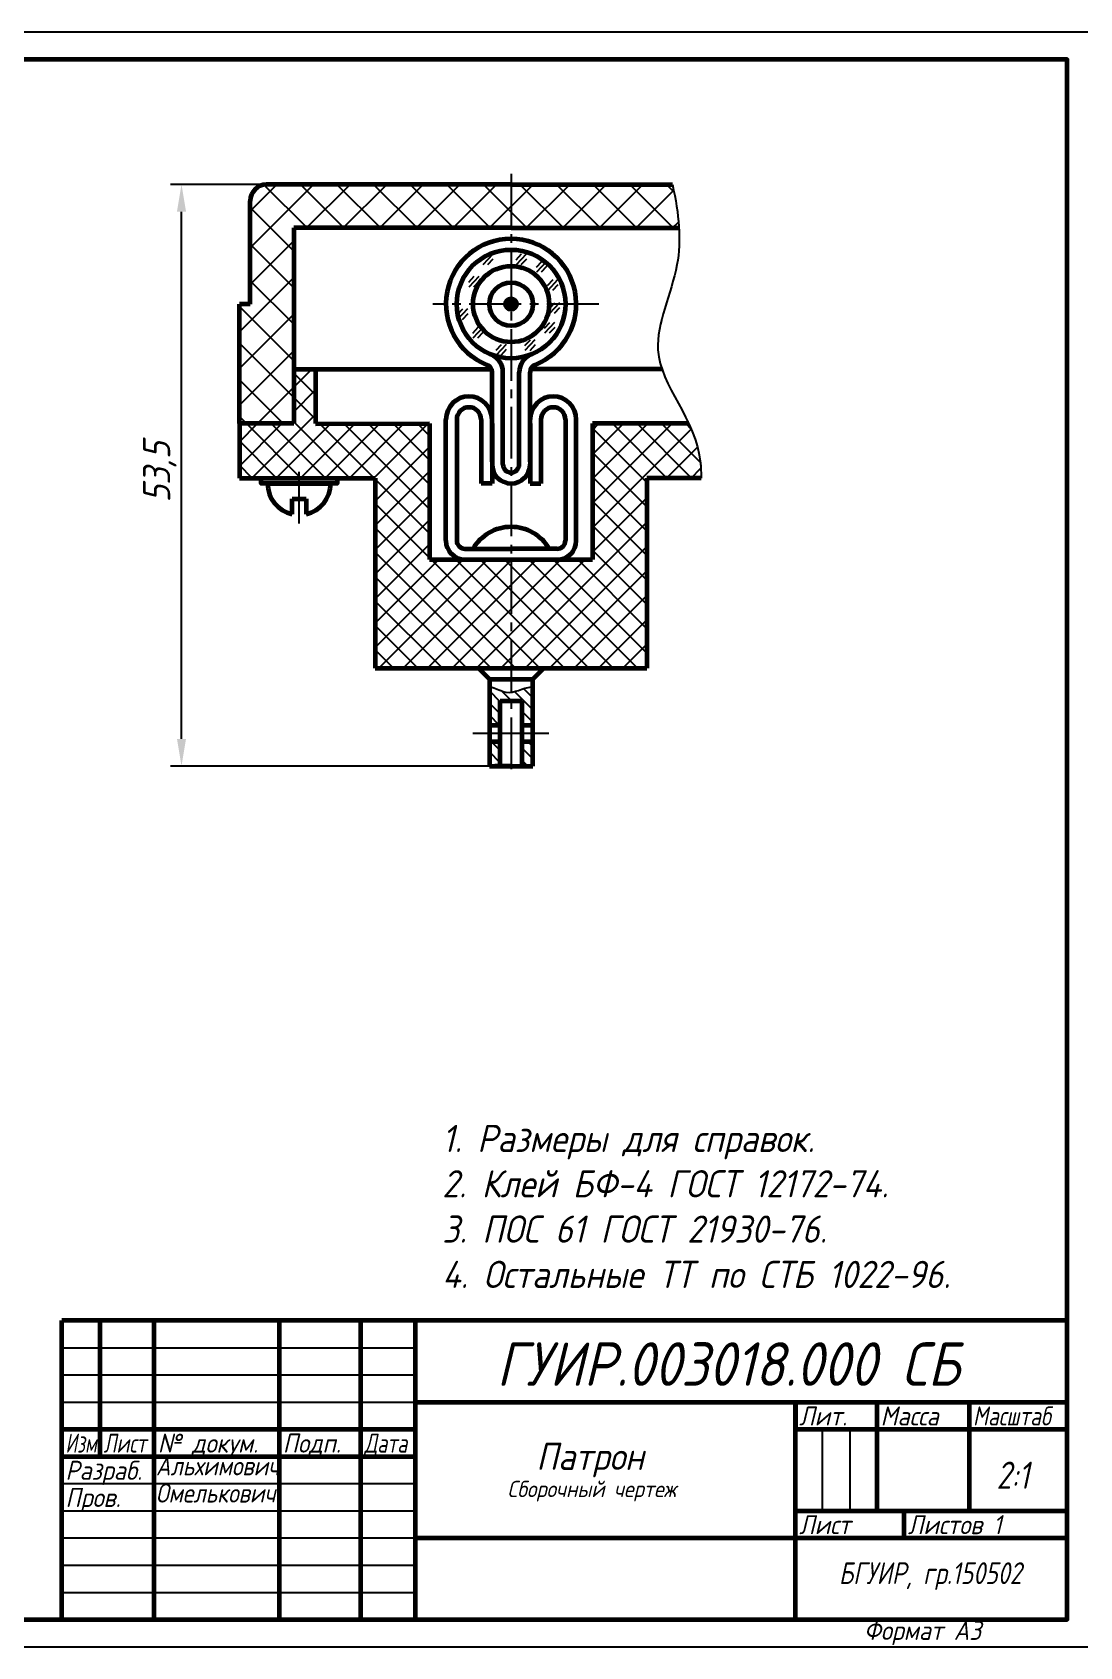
# Model space of a CAD drawing. Header units: millimetres. Extents: x 0 to 629, y 0 to 297.
# Drawn here: x 224.6 to 417.3, y 0 to 297 of the extents above; entities that cross this region are included whole.
import ezdxf

# ---------------------------------------------------------------- set-up
doc = ezdxf.new("R2010")
doc.units = ezdxf.units.MM
doc.header["$LTSCALE"] = 0.5
doc.linetypes.add('осевая2', pattern=[28.575000000000003, 19.05, -3.175, 3.175, -3.175])
doc.layers.get('0').update_dxf_attribs({"lineweight": 60})
doc.layers.get('Defpoints').update_dxf_attribs({"color": 5})
doc.layers.add('1-оси', color=1, linetype='осевая2')
doc.layers.add('3-размеры', color=6, linetype='Continuous')
doc.layers.add('4-текст', color=7, linetype='Continuous', true_color=0x00ad00)
doc.styles.get("Standard").update_dxf_attribs({"font": 'ISOCPEUI.TTF', "width": 0.9})
doc.dimstyles.new('Standart', dxfattribs={"dimtxt": 5, "dimasz": 5, "dimexe": 2, "dimexo": 0, "dimgap": 1, "dimtad": 1, "dimtoh": 1, "dimdec": 0, "dimtxsty": 'Standard', "dimcen": 2.5, "dimadec": 0, "dimazin": 0, "dimtfac": 1, "dimtdec": 0, "dimtmove": 0, "dimatfit": 3, "dimldrblk": 'DOTSMALL', "dimfxl": 1, "dimarcsym": 0})

# ---------------------------------------------------------------- blocks, each defined once
blk = doc.blocks.new('*D16')
at = {"layer": '3-размеры', "color": 0, "lineweight": -2, "transparency": 16777216}
for p, q in [((312.6753900369179, 269.0000002257121), (250.0274695705885, 269.0000002257121)), ((252.0274695705885, 167.000000225712), (252.0274695705885, 264.0000002257121)), ((312.6753900369177, 162.000000225712), (250.0274695705885, 162.000000225712))]:
    blk.add_line(p, q, dxfattribs=at)
at = {"layer": '3-размеры', "color": 0, "transparency": 16777216}
for points in [[(251.1941362372552, 264.0000002257121), (252.8608029039218, 264.0000002257121), (252.0274695705885, 269.0000002257121)], [(251.1941362372551, 167.000000225712), (252.8608029039218, 167.000000225712), (252.0274695705885, 162.000000225712)]]:
    blk.add_solid(points, dxfattribs=at)
at = {"layer": 'Defpoints', "color": 0, "transparency": 16777216}
for p in [(252.0274695705885, 269.0000002257121), (312.6753900369179, 269.0000002257121), (312.6753900369177, 162.000000225712)]:
    blk.add_point(p, dxfattribs=at)
at = {"layer": '3-размеры', "color": 0, "transparency": 16777216, "insert": (248.0274695705884, 216.117775988663), "char_height": 5, "attachment_point": 5, "rotation": 90}
blk.add_mtext('53,5', dxfattribs=at)
blk = doc.blocks.new('_DotSmall')
at = {"color": 0, "linetype": 'ByBlock', "const_width": 0.5}
blk.add_lwpolyline([(-0.0625, 0, 1), (0.0625, 0, 1)], format="xyb", close=True, dxfattribs=at)

msp = doc.modelspace()

# ---------------------------------------------------------------- hatches: boundary and pattern name
at = {"lineweight": -3}
h = msp.add_hatch(dxfattribs=at)
h.set_pattern_fill('ANSI37', scale=1.5, style=0)
h.set_pattern_definition([(45, (-58.29111251825975, -4.987303009084826), (-3.367596045400932, 3.367596045400933), []), (135, (-58.29111251825975, -4.987303009084826), (-3.367596045400933, -3.367596045400932), [])])
h.paths.add_polyline_path([(312.6766990681981, 269.0000002257121), (312.6753900369179, 269.0000002257121), (267.6766990681981, 269.0000002257121, 0.4142135623730951), (264.6766990681981, 266.0000002257121), (264.6766990681981, 247.000000225712), (262.6753900369176, 247.000000225712), (262.6753900369179, 225.0000002257121), (272.6766990681981, 225.0000002257121), (272.6766990681981, 261.0000002257121), (312.676699068198, 261.0000002257121)])
edge = h.paths.add_edge_path()
edge.add_spline(control_points=[(343.5752322781426, 261.0000002257121), (343.4253290030231, 263.5048435849333), (342.9913263926726, 266.1233902133546), (342.3644566101985, 269.0000002257121)], knot_values=[15.37011296396304, 15.37011296396304, 15.37011296396304, 15.37011296396304, 22.64065381065153, 22.64065381065153, 22.64065381065153, 22.64065381065153], degree=3, periodic=0)
edge.add_line((342.3644566101985, 269.0000002257121), (312.6766990681982, 269.0000002257121))
edge.add_line((312.6766990681982, 269.0000002257121), (312.6766990681982, 261.0000002257121))
edge.add_line((312.6766990681982, 261.0000002257121), (343.5752322781427, 261.0000002257121))
h = msp.add_hatch(color=7, dxfattribs=at)
edge = h.paths.add_edge_path()
edge.add_arc((312.6753900369177, 247.000000225712), 1, 0, 360)
h = msp.add_hatch(dxfattribs=at)
h.set_pattern_fill('ANSI37', style=0)
h.set_pattern_definition([(45, (-58.29111251825975, -4.987303009084826), (-2.245064030267288, 2.245064030267288), []), (135, (-58.29111251825975, -4.987303009084826), (-2.245064030267288, -2.245064030267288), [])])
edge = h.paths.add_edge_path()
edge.add_line((337.676699068198, 215.0000002257121), (347.637863748534, 215.0000002257121))
edge.add_spline(control_points=[(347.637863748534, 215.0000002257121), (347.624681152081, 216.5823471972117), (347.4280654457639, 219.8626951873862), (346.3981965477632, 222.7568887103276), (345.356270525286, 225.0000002257121)], knot_values=[60.58761586389048, 60.58761586389048, 60.58761586389048, 60.58761586389048, 62.08907306624249, 69.17851794371637, 69.17851794371637, 69.17851794371637, 69.17851794371637], degree=3, periodic=0)
edge.add_line((345.3562705252859, 225.0000002257121), (327.676699068198, 225.000000225712))
edge.add_line((327.676699068198, 225.000000225712), (327.676699068198, 200.000000225712))
edge.add_line((327.676699068198, 200.000000225712), (312.6766990681982, 200.000000225712))
edge.add_line((312.6766990681982, 200.000000225712), (312.6766990681982, 180.000000225712))
edge.add_line((312.6766990681982, 180.000000225712), (337.676699068198, 180.000000225712))
edge.add_line((337.676699068198, 180.000000225712), (337.676699068198, 215.0000002257121))
h.paths.add_polyline_path([(312.6766990681982, 200.000000225712), (297.6766990681981, 200.000000225712), (297.6766990681981, 225.0000002257121), (276.6753905415403, 224.9987698327361), (276.6753905415403, 235.0000002257121), (272.6766990681981, 235.0000002257121), (272.6766990681981, 225.0000002257121), (262.6753900369179, 225.0000002257121), (262.6753900369179, 215.0000002257121), (287.6740810056374, 215.0000002257121), (287.6740810056374, 180.000000225712), (312.6766990681981, 180.000000225712)])
h = msp.add_hatch(dxfattribs=at)
h.set_pattern_fill('ANSI31', scale=0.5, angle=90, style=0)
h.set_pattern_definition([(135, (-58.29111251825975, -4.987303009084826), (-1.122532015133644, -1.122532015133644), [])])
edge = h.paths.add_edge_path()
edge.add_line((310.6753900369177, 174.000000225712), (312.6766990681981, 174.000000225712))
edge.add_line((312.6766990681981, 174.000000225712), (312.6766990681981, 175.6007958625376))
edge.add_spline(control_points=[(312.676699068198, 175.6007958625376), (312.3616216900487, 175.5620964642177), (311.1641159223872, 175.5460791127544), (309.8563199577088, 176.3950937587727), (308.8329895375203, 176.5801871269845), (308.6753900369114, 176.5985353081603)], knot_values=[5.223600800969262, 5.223600800969262, 5.223600800969262, 5.223600800969262, 6.195208771980285, 8.940665786286626, 9.439084845915286, 9.439084845915286, 9.439084845915286, 9.439084845915286], degree=3, periodic=0)
edge.add_line((308.6753900369177, 176.5985353081595), (308.6753900369177, 169.500000225712))
edge.add_line((308.6753900369177, 169.500000225712), (310.6753900369177, 169.500000225712))
edge.add_line((310.6753900369177, 169.500000225712), (310.6753900369177, 174.000000225712))
edge = h.paths.add_edge_path()
edge.add_spline(control_points=[(316.6753900369183, 176.6011937054039), (316.5848709325853, 176.5958887081289), (315.260968224494, 176.4787587763469), (313.9067711662918, 175.7518795435238), (312.676699068198, 175.6007958625376)], knot_values=[9.439084845915286, 9.439084845915286, 9.439084845915286, 9.439084845915286, 9.717915683820806, 13.51110408232078, 13.51110408232078, 13.51110408232078, 13.51110408232078], degree=3, periodic=0)
edge.add_line((312.6766990681981, 175.6007958625376), (312.6766990681981, 174.000000225712))
edge.add_line((312.6766990681981, 174.000000225712), (314.6753900369177, 174.000000225712))
edge.add_line((314.6753900369177, 174.000000225712), (314.6753900369177, 169.500000225712))
edge.add_line((314.6753900369177, 169.500000225712), (316.6753900369177, 169.500000225712))
edge.add_line((316.6753900369177, 169.500000225712), (316.6753900369178, 176.6011937054039))
h.paths.add_polyline_path([(316.6753900369179, 166.4953488213219), (314.6753900369177, 166.4953488213219), (314.6753900369177, 162.000000225712), (316.6753900369177, 162.000000225712)])
h.paths.add_polyline_path([(310.6753900369177, 166.4953488213218), (308.6753900369177, 166.4953488213219), (308.6753900369177, 162.000000225712), (310.6753900369177, 162.000000225712)])

# ---------------------------------------------------------------- linework, layer by layer
at = {"color": 7, "linetype": 'осевая2', "lineweight": -3}
for p, q in [((312.6766990681981, 270.9725077071694), (312.6766990681981, 160.5784771465645)), ((328.8014257506357, 247.000000225712), (298.2680283207476, 247.000000225712))]:
    msp.add_line(p, q, dxfattribs=at)
at = {"color": 7, "lineweight": 60}
for p, q in [((312.6753900369179, 269.0000002257121), (267.6766990681981, 269.0000002257121)), ((312.6753900369179, 269.0000002257121), (342.3644566101985, 269.0000002257121)), ((264.6766990681981, 247.000000225712), (264.6766990681981, 266.0000002257121)), ((312.6753900369179, 261.0000002257121), (272.6766990681981, 261.0000002257121)), ((272.6766990681981, 261.0000002257121), (272.6766990681981, 225.0000002257121)), ((312.6753900369179, 261.0000002257121), (343.5752322781426, 261.0000002257121)), ((262.6753900369179, 225.0000002257121), (262.6753900369177, 247.000000225712)), ((272.6766990681981, 235.0000002257122), (279.6753900369179, 235.0000002257121)), ((273.6753900369179, 235.0000002257121), (309.0748431070944, 235.0000002257121)), ((276.6753905415403, 234.9987698327361), (276.6753905415403, 225.0000002257121)), ((340.4629320248439, 235.0000002257121), (316.2759369667411, 235.0000002257121)), ((309.1753900369177, 218.000000225712), (309.1753900369177, 234.4600640217276)), ((311.1753900369177, 217.500000225712), (311.1753900369177, 234.4600640217276)), ((314.1753900369177, 217.500000225712), (314.1753900369177, 234.4600640217276)), ((316.1753900369177, 218.000000225712), (316.1753900369177, 234.4600640217276)), ((300.6753900369181, 203.5000002257121), (300.6753900369181, 225.750000225712)), ((302.6753900369181, 225.750000225712), (302.6753900369183, 203.5000002257121)), ((307.1753900369181, 225.750000225712), (307.1753900369182, 214.000000225712)), ((318.1753900369172, 225.750000225712), (318.1753900369172, 214.000000225712)), ((322.6753900369172, 225.750000225712), (322.6753900369172, 203.5000002257121)), ((324.6753900369172, 203.5000002257121), (324.6753900369172, 225.750000225712)), ((272.6766990681981, 225.0000002257121), (262.6753900369179, 225.0000002257121)), ((262.6753900369179, 225.0000002257121), (262.6753900369179, 215.0000002257121)), ((276.6753905415403, 224.998769832736), (297.6766990681982, 225.0000002257121)), ((297.6766990681982, 225.0000002257121), (297.6766990681981, 200.000000225712)), ((309.1753900369177, 225.000000225712), (309.1753900369177, 214.000000225712)), ((316.1753900369177, 225.000000225712), (316.1753900369177, 214.000000225712)), ((327.676699068198, 225.0000002257121), (327.6766990681981, 200.000000225712)), ((345.356270525286, 225.0000002257121), (327.6766990681981, 225.0000002257121)), ((262.6753900369179, 215.0000002257121), (287.6740810056373, 215.0000002257121)), ((287.6740810056374, 215.0000002257121), (287.6740810056373, 180.000000225712)), ((309.1753900369177, 214.000000225712), (307.1753900369182, 214.000000225712)), ((316.1753900369177, 214.000000225712), (318.1753900369172, 214.000000225712)), ((337.676699068198, 215.0000002257121), (337.676699068198, 180.000000225712)), ((347.637863748534, 215.0000002257121), (337.676699068198, 215.0000002257121)), ((304.1753900369183, 202.0000002257121), (312.6753900369177, 202.000000225712)), ((321.1753900369172, 202.0000002257121), (312.6753900369177, 202.000000225712)), ((297.6766990681982, 200.000000225712), (327.6766990681981, 200.000000225712)), ((287.6740810056373, 180.000000225712), (337.676699068198, 180.000000225712)), ((308.6753900369175, 178.0000002257122), (306.6753900369177, 180.0000002257124)), ((316.6753900369178, 178.000000225712), (318.6753900369177, 180.000000225712)), ((308.6753900369177, 178.000000225712), (316.6753900369178, 178.000000225712)), ((308.6753900369177, 178.000000225712), (308.6753900369177, 162.000000225712)), ((316.6753900369177, 162.000000225712), (316.6753900369177, 178.000000225712)), ((310.6753900369177, 162.000000225712), (310.6753900369177, 174.000000225712)), ((310.6753900369177, 174.000000225712), (314.6753900369177, 174.000000225712)), ((314.6753900369177, 174.000000225712), (314.6753900369177, 162.000000225712)), ((310.6753900369178, 169.500000225712), (308.6753900369178, 169.500000225712)), ((316.6753900369177, 169.500000225712), (314.6753900369177, 169.500000225712)), ((310.6753900369178, 166.4953488213219), (308.6753900369178, 166.4953488213219)), ((316.6753900369177, 166.4953488213219), (314.6753900369177, 166.4953488213219)), ((308.6753900369177, 162.000000225712), (316.6753900369177, 162.000000225712)), ((310.6754138851332, 161.9976745235169), (309.6754138851332, 161.9976745235169)), ((312.6754138851332, 161.9976745235169), (310.6754138851332, 161.9976745235169))]:
    msp.add_line(p, q, dxfattribs=at)
at = {"color": 7, "lineweight": -3}
for p, q in [((308.3799047515989, 256.1361542998354), (307.3775612157653, 255.0700319943347)), ((309.2864498121351, 256.1669779052038), (307.4521505350407, 254.2159628047295)), ((314.5563931782642, 256.1620403930349), (313.5540496424306, 255.0959180875342)), ((315.4629382388003, 256.1928639984033), (313.628638961706, 254.2418488979291)), ((309.3171410292957, 255.260021852251), (308.3152202736873, 254.194349228334)), ((315.493629455961, 255.2859079454506), (314.4917087003526, 254.2202353215335)), ((318.2632771335727, 254.8009071413559), (317.2609335977392, 253.7347848358553)), ((319.1698221941089, 254.8317307467244), (317.3355229170145, 252.8807156462501)), ((319.2005134112695, 253.9247746937716), (318.1985926556612, 252.8591020698545)), ((305.815275887013, 252.0481537876714), (304.8129323511794, 250.9820314821708)), ((306.7218209475492, 252.0789773930398), (304.8875216704548, 250.1279622925656)), ((306.7525121647098, 251.1720213400871), (305.7505914091014, 250.10634871617)), ((320.3390322527754, 251.4397775270884), (319.3366887169419, 250.3736552215877)), ((321.2455773133116, 251.4706011324568), (319.4112780362173, 249.5195860319826)), ((321.2762685304722, 250.5636450795041), (320.2743477748639, 249.497972455587)), ((320.6615951259089, 247.1917775541905), (319.6592515900753, 246.1256552486898)), ((321.5681401864451, 247.2226011595589), (319.7338409093507, 245.2715860590847)), ((303.7478768330428, 246.0718629023085), (302.7455332972092, 245.0057405968078)), ((304.654421893579, 246.1026865076769), (302.8201226164846, 244.1516714072027)), ((304.6851131107396, 245.1957304547242), (303.6831923551313, 244.1300578308071)), ((319.7665730942853, 243.5608334173795), (318.7642295584517, 242.4947111118788)), ((320.6731181548215, 243.5916570227479), (318.8388188777271, 241.6406419222736)), ((321.5988314036057, 246.3156451066062), (320.5969106479973, 245.2499724826891)), ((306.5639726271768, 242.6760253171225), (305.5616290913432, 241.6099030116218)), ((307.470517687713, 242.7068489224909), (305.6362184106186, 240.7558338220166)), ((307.5012089048736, 241.7998928695381), (306.4992881492652, 240.7342202456211)), ((320.7038093719821, 242.6847009697951), (319.7018886163737, 241.6190283458781)), ((310.8523305995423, 239.5036872117899), (309.8499870637087, 238.4375649062892)), ((311.7588756600785, 239.5345108171583), (309.9245763829841, 237.583495716684)), ((311.7895668772391, 238.6275547642055), (310.7876461216308, 237.5618821402885)), ((316.1595830653375, 240.3686093488584), (315.1572395295039, 239.3024870433578)), ((317.0661281258737, 240.3994329542268), (315.2318288487793, 238.4484178537526)), ((317.0968193430343, 239.4924769012741), (316.0948985874259, 238.426804277357)), ((319.6272783613209, 167.9976745235169), (305.6286424413655, 167.9976745235169))]:
    msp.add_line(p, q, dxfattribs=at)
at = {"color": 0, "lineweight": 60}
for p, q in [((264.6766990681981, 247.000000225712), (262.6753900369177, 247.000000225712)), ((267.8766991306163, 213.9991490738022), (279.4766687918248, 213.9812595360474)), ((272.3916990682368, 211.1903133677075), (274.9616990682367, 211.1903133677075)), ((272.3916990682368, 208.3403133677076), (272.3916990682368, 211.1903133677075)), ((274.9616990682367, 211.1903133677075), (274.9616990682367, 208.3403133677076))]:
    msp.add_line(p, q, dxfattribs=at)
at = {"lineweight": 60}
for p, q in [((415, 60), (230, 60)), ((229.9999999999999, 5), (230, 60)), ((237, 60), (237, 35)), ((247.0000000000001, 5), (247.0000000000001, 60)), ((270.0000000000001, 60), (270.0000000000001, 5)), ((285.0000000000001, 5), (285.0000000000001, 60)), ((295.0000000000001, 60), (295.0000000000001, 5)), ((295.0000000000001, 45.00000000000001), (415, 45.00000000000002)), ((365, 5), (365, 45.00000000000001)), ((380, 45.00000000000001), (380, 25.00000000000001)), ((397, 25.00000000000001), (397, 45.00000000000002)), ((230, 40), (295.0000000000001, 40.00000000000001)), ((365, 40.00000000000001), (415, 40.00000000000001)), ((230, 35), (295.0000000000001, 35.00000000000001)), ((365, 25.00000000000001), (415, 25.00000000000001)), ((385, 20.00000000000001), (385, 25.00000000000001)), ((295.0000000000001, 20), (415, 20.00000000000002))]:
    msp.add_line(p, q, dxfattribs=at)
at = {"lineweight": -3}
for p, q in [((230, 55), (295.0000000000001, 55.00000000000001)), ((230, 50), (295.0000000000001, 50.00000000000001)), ((230, 44.99999999999999), (295.0000000000001, 45)), ((370, 25.00000000000001), (370, 40.00000000000001)), ((375, 40.00000000000001), (375, 25.00000000000001)), ((230, 30), (295.0000000000001, 30.00000000000001)), ((230, 25), (295.0000000000001, 25.00000000000001)), ((230, 20), (295.0000000000001, 20.00000000000001)), ((230, 15), (295.0000000000001, 15.00000000000001)), ((230, 10), (295, 10.00000000000001))]:
    msp.add_line(p, q, dxfattribs=at)
msp.add_line((365, 45.00000000000001), (365, 40.00000000000001))
at = {"lineweight": 60}
msp.add_lwpolyline([(20, 5), (415, 5), (415, 292), (20, 292)], close=True, dxfattribs=at)
at = {"color": 7, "lineweight": 60}
for radius in [9.99999999999999, 7, 4, 1]:
    msp.add_circle((312.6753900369177, 247.000000225712), radius, dxfattribs=at)
for centre, radius, start, end in [((267.6766990681981, 266.0000002257121), 3, 90, 180), ((312.6753900369177, 247.000000225712), 12, 291.7384607915211, 248.2615392084788), ((307.6753900369177, 234.4600640217276), 3.5, 1.119555247875158e-12, 68.26153920848061), ((317.6753900369177, 234.4600640217276), 3.5, 111.7384607915194, 179.9999999999989), ((307.6753900369177, 234.4600640217276), 1.5, 1.119555247875158e-12, 68.26153920848061), ((317.6753900369177, 234.4600640217276), 1.5, 111.7384607915194, 179.9999999999989), ((304.9253900369181, 225.750000225712), 4.25, 0, 180), ((320.4253900369172, 225.750000225712), 4.25, 0, 180), ((304.9253900369181, 225.750000225712), 2.25, 0, 180), ((320.4253900369172, 225.750000225712), 2.25, 0, 180), ((312.6753900369177, 217.500000225712), 3.5, 180, 0), ((312.6753900369177, 217.500000225712), 1.5, 180, 0), ((312.6753900369177, 217.500000225712), 1.5, 180, 0), ((312.6753900369177, 197.875000225712), 8.125, 30.5102374061157, 149.4897625938843), ((304.1753900369183, 203.5000002257121), 3.5, 180.0000000000002, 270), ((304.1753900369183, 203.5000002257121), 1.5, 180.0000000000002, 270), ((321.1753900369172, 203.5000002257121), 1.5, 270, 359.9999999999998), ((321.1753900369172, 203.5000002257121), 3.5, 270, 359.9999999999998)]:
    msp.add_arc(centre, radius, start, end, dxfattribs=at)
at = {"color": 0, "lineweight": 60}
for start, end in [(180.0084059448247, 257.3714757318987), (282.6285242680996, 359.8148704553523)]:
    msp.add_arc((273.6766990681959, 214), 5.8, start, end, dxfattribs=at)
at = {"color": 7, "lineweight": -3}
for points, knots in [([(342.3644566101985, 269.0000002257121), (343.5737027163577, 263.4509539107772), (344.6266219692971, 253.621902549512), (335.4950581254735, 235.9012021117206), (347.080737918435, 225.6575280496622), (347.624681152081, 216.5823471972117), (347.637863748534, 215.0000002257121)], [15.37011296396304, 15.37011296396304, 15.37011296396304, 15.37011296396304, 29.39515206192419, 45.41153032726939, 67.67706074136436, 69.17851794371637, 69.17851794371637, 69.17851794371637, 69.17851794371637]), ([(308.6753900369114, 176.5985353081603), (308.8329895375203, 176.5801871269845), (309.8563199577088, 176.3950937587727), (312.3409004690564, 174.7821164287315), (314.9450771765038, 176.4508108790615), (316.5848709325853, 176.5958887081289), (316.6753900369183, 176.6011937054039)], [5.223600800969262, 5.223600800969262, 5.223600800969262, 5.223600800969262, 5.72201986059792, 8.467476874904262, 13.23227324441526, 13.51110408232078, 13.51110408232078, 13.51110408232078, 13.51110408232078])]:
    msp.add_open_spline(points, degree=3, knots=knots, dxfattribs=at)
at = {"layer": '1-оси', "color": 0}
msp.add_line((273.6766990681953, 206.6107341975428), (273.6766990681953, 217.1300362631653), dxfattribs=at)
at = {"layer": '4-текст', "color": 0, "lineweight": 60}
msp.add_lwpolyline([(266.6766990681981, 215), (280.6766990681981, 215), (280.6766990681981, 214), (266.6766990681981, 214)], close=True, dxfattribs=at)
at = {"layer": 'Defpoints'}
msp.add_lwpolyline([(0, 0), (420, 0), (420, 297), (0, 297)], close=True, dxfattribs=at)

# ---------------------------------------------------------------- texts
at = {"lineweight": -3, "width": 0.9}
msp.add_text('Формат А3', height=3.5, dxfattribs=at).set_placement((377.6026498373546, 1.246062291405572))
at = {"layer": '4-текст', "lineweight": -3}
for s, height, width, p in [('ГУИР.003018.000 СБ', 8, 0.9, (310, 48)), ('Лит.', 3.5, 0.9, (365.6712219645772, 40.70215167938898)), ('Масса', 3.5, 0.9, (380.6712219645772, 40.70215167938898)), ('Масштаб', 3.5, 0.8, (397.6712219645772, 40.70215167938898)), ('Изм.', 3.5, 0.7, (230.6712219645772, 35.70215167938898)), ('Лист', 3.5, 0.75, (237.6712219645772, 35.70215167938898)), ('№ докум.', 3.5, 0.9, (247.6712219645773, 35.70215167938898)), ('Подп.', 3.5, 0.9, (270.6712219645773, 35.70215167938898)), ('Дата', 3.5, 0.75, (285.6712219645773, 35.70215167938898)), ('Патрон', 5, 0.9, (317.3097975437261, 32.51935371806917)), ('Разраб.', 3.5, 0.9, (230.6712219645772, 30.70215167938898)), ('Альхимович', 3.5, 0.85, (247.3097975437261, 31.51935371806917)), ('2:1', 5, 0.8, (402, 29.04765784711504)), ('Омелькович', 3.5, 0.85, (247.3097975437261, 26.51935371806917)), ('Сборочный чертеж', 3, 0.9, (312, 27.51935371806917)), ('Пров.', 3.5, 0.9, (230.6712219645772, 25.70215167938898)), ('Лист', 3.5, 0.9, (365.6712219645772, 20.70215167938898)), ('Листов 1', 3.5, 0.9, (385.6712219645772, 20.70215167938898)), ('БГУИР, гр.150502', 4, 0.8, (373, 11.52830412904587))]:
    msp.add_text(s, height=height, dxfattribs=dict(at, width=width)).set_placement(p)
at = {"layer": '4-текст', "insert": (300, 96), "char_height": 5, "attachment_point": 1}
msp.add_mtext_dynamic_manual_height_columns('1. Размеры для справок.\\P2. Клей БФ-4 ГОСТ 12172-74.\\P3. ПОС 61 ГОСТ 21930-76.\\P4. Остальные ТТ по СТБ 1022-96.', width=103, gutter_width=25, heights=[0], dxfattribs=at)

# ---------------------------------------------------------------- dimensions: what is measured, and where the dimension line sits
at = {"layer": '3-размеры'}
dim = msp.add_linear_dim(base=(252.0274695705885, 269.0000002257121), p1=(312.6753900369177, 162.000000225712), p2=(312.6753900369179, 269.0000002257121), angle=90, text='53,5', dimstyle='Standart', dxfattribs=at)
dim.commit()
dim.dimension.update_dxf_attribs({"geometry": '*D16', "text_midpoint": (252.0274695705884, 216.117775988663), "dimtype": 160})

doc.saveas('drawing.dxf')
